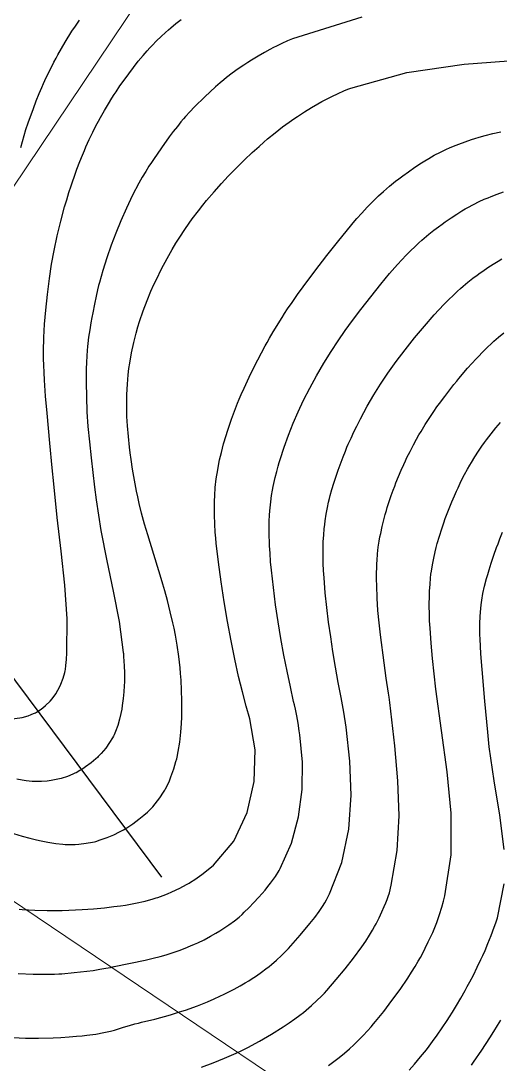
# Model space of a CAD drawing. Header units: millimetres. Extents: x 156921 to 159642, y 477538 to 479586.
# Drawn here: x 157565.53 to 157585.42, y 479099.12 to 479142.38 of the extents above; entities that cross this region are included whole.
import ezdxf

# ---------------------------------------------------------------- set-up
doc = ezdxf.new("R2010")
doc.units = ezdxf.units.MM
doc.header["$MEASUREMENT"] = 0
doc.linetypes.add('CONT', pattern=[2, 1, 1])
for name, color, linetype, transparency in [('E0022112', 146, 'Continuous', 0.6), ('F0017111', 94, 'Continuous', 0.6), ('F0017114', 80, 'Continuous', 0.6)]:
    doc.layers.add(name, color=color, linetype=linetype, transparency=transparency)
doc.layers.add('평면-임시폴대', color=136, linetype='Continuous', lineweight=9)

msp = doc.modelspace()

# ---------------------------------------------------------------- linework, layer by layer
at = {"layer": 'E0022112', "transparency": 33554521, "flags": 128}
msp.add_lwpolyline([(157595.458, 479175.443), (157590.733, 479172.361), (157583.519, 479167.352), (157578.495, 479165.15), (157573.223, 479163.08), (157570.736, 479161.8), (157567.856, 479159.677), (157565.109, 479155.921), (157561.547, 479151.328), (157557.059, 479146.724), (157556.224, 479145.861), (157555.482, 479144.903), (157552.73, 479140.212), (157552.297, 479139.371), (157551.945, 479137.809), (157552.449, 479136.413), (157555.381, 479131.213), (157562.786, 479118.361), (157571.362, 479106.874)], dxfattribs=at)
at = {"layer": 'F0017111', "transparency": 33554521, "flags": 128}
for points in [[(157579.673, 479142.537), (157576.796, 479141.632), (157576.593, 479141.545), (157576.362, 479141.441), (157576.131, 479141.331), (157576.016, 479141.274), (157575.865, 479141.195), (157575.643, 479141.071), (157575.377, 479140.917), (157575.097, 479140.746), (157574.953, 479140.657), (157574.78, 479140.545), (157574.55, 479140.387), (157574.298, 479140.206), (157574.06, 479140.023), (157573.945, 479139.932), (157573.802, 479139.813), (157573.604, 479139.641), (157573.379, 479139.438), (157573.156, 479139.227), (157572.737, 479138.807), (157572.545, 479138.605), (157572.365, 479138.407), (157572.278, 479138.31), (157572.17, 479138.184), (157572.021, 479138.004), (157571.853, 479137.793), (157571.688, 479137.575), (157571.358, 479137.119), (157571.025, 479136.634), (157570.942, 479136.509), (157570.842, 479136.353), (157570.709, 479136.137), (157570.564, 479135.891), (157570.427, 479135.647), (157570.165, 479135.146), (157569.908, 479134.616), (157569.67, 479134.084), (157569.464, 479133.578), (157569.275, 479133.073), (157569.092, 479132.547), (157568.925, 479132.022), (157568.784, 479131.523), (157568.753, 479131.401), (157568.711, 479131.232), (157568.652, 479130.966), (157568.581, 479130.634), (157568.508, 479130.267), (157568.471, 479130.074), (157568.431, 479129.851), (157568.383, 479129.564), (157568.338, 479129.263), (157568.305, 479128.995), (157568.291, 479128.87), (157568.277, 479128.71), (157568.26, 479128.483), (157568.246, 479128.218), (157568.237, 479127.949), (157568.233, 479127.387), (157568.244, 479126.788), (157568.271, 479126.173), (157568.312, 479125.561), (157568.369, 479124.928), (157568.441, 479124.253), (157568.587, 479123.042), (157568.651, 479122.523), (157568.848, 479121.252), (157569.099, 479119.991), (157569.364, 479118.732), (157569.603, 479117.468), (157569.775, 479116.194), (157569.78, 479116.145), (157569.791, 479116.014), (157569.802, 479115.85), (157569.813, 479115.622), (157569.822, 479115.361), (157569.824, 479115.101), (157569.824, 479114.971), (157569.818, 479114.803), (157569.802, 479114.562), (157569.774, 479114.28), (157569.736, 479113.988), (157569.714, 479113.84), (157569.681, 479113.662), (157569.622, 479113.424), (157569.546, 479113.164), (157569.456, 479112.918), (157569.395, 479112.769), (157569.374, 479112.725), (157569.334, 479112.652), (157569.211, 479112.452), (157569.051, 479112.227), (157568.961, 479112.117), (157568.864, 479112.008), (157568.74, 479111.873), (157568.701, 479111.835), (157568.635, 479111.774), (157568.442, 479111.613), (157568.213, 479111.444), (157568.094, 479111.366), (157567.972, 479111.293), (157567.818, 479111.204), (157567.771, 479111.18), (157567.69, 479111.144), (157567.463, 479111.054), (157567.196, 479110.967), (157567.06, 479110.932), (157566.922, 479110.903), (157566.783, 479110.876), (157566.612, 479110.853), (157566.38, 479110.838), (157566.121, 479110.838), (157565.994, 479110.845), (157565.868, 479110.858), (157565.744, 479110.874), (157565.586, 479110.898), (157565.359, 479110.942)], [(157564.234, 479113.317), (157565.581, 479113.488), (157565.836, 479113.566), (157565.953, 479113.612), (157566.054, 479113.656), (157566.13, 479113.693), (157566.175, 479113.719), (157566.323, 479113.818), (157566.438, 479113.899), (157566.546, 479113.986), (157566.744, 479114.178), (157566.829, 479114.274), (157566.9, 479114.361), (157566.951, 479114.43), (157566.98, 479114.474), (157567.064, 479114.629), (157567.128, 479114.753), (157567.185, 479114.878), (157567.281, 479115.13), (157567.347, 479115.353), (157567.367, 479115.433), (157567.376, 479115.481), (157567.395, 479115.643), (157567.42, 479115.905), (157567.433, 479116.174), (157567.441, 479117.581), (157567.352, 479118.986), (157567.205, 479120.386), (157567.038, 479121.783), (157566.888, 479123.183), (157566.827, 479123.843), (157566.724, 479124.865), (157566.612, 479126.106), (157566.555, 479126.818), (157566.507, 479127.481), (157566.489, 479127.795), (157566.477, 479128.1), (157566.471, 479128.361), (157566.47, 479128.542), (157566.471, 479128.683), (157566.485, 479129.244), (157566.514, 479129.795), (157566.561, 479130.378), (157566.63, 479131.033), (157566.713, 479131.693), (157566.803, 479132.288), (157566.909, 479132.863), (157567.039, 479133.463), (157567.185, 479134.069), (157567.343, 479134.663), (157567.428, 479134.96), (157567.522, 479135.266), (157567.61, 479135.539), (157567.677, 479135.738), (157567.734, 479135.901), (157567.851, 479136.224), (157567.972, 479136.541), (157568.08, 479136.815), (157568.161, 479137.007), (157568.226, 479137.158), (157568.363, 479137.461), (157568.509, 479137.764), (157568.644, 479138.029), (157568.745, 479138.219), (157568.83, 479138.371), (157568.998, 479138.666), (157569.162, 479138.943), (157569.302, 479139.172), (157569.4, 479139.326), (157569.476, 479139.441), (157569.636, 479139.677), (157569.809, 479139.922), (157570.197, 479140.441), (157570.401, 479140.7), (157570.599, 479140.939), (157570.767, 479141.134), (157570.884, 479141.263), (157570.975, 479141.358), (157571.159, 479141.546), (157571.351, 479141.731), (157571.523, 479141.892), (157571.65, 479142.004), (157571.754, 479142.094), (157571.965, 479142.269), (157572.179, 479142.437)], [(157565.521, 479137.124), (157565.661, 479137.626), (157565.738, 479137.876), (157565.828, 479138.147), (157566.045, 479138.749), (157566.166, 479139.063), (157566.286, 479139.361), (157566.391, 479139.611), (157566.465, 479139.78), (157566.524, 479139.909), (157566.646, 479140.169), (157566.777, 479140.433), (157566.898, 479140.666), (157566.989, 479140.835), (157567.065, 479140.971), (157567.362, 479141.487), (157567.643, 479141.943), (157567.789, 479142.164), (157567.957, 479142.402)], [(157565.216, 479108.682), (157565.583, 479108.579), (157565.9, 479108.495), (157566.122, 479108.439), (157566.296, 479108.397), (157566.641, 479108.324), (157566.976, 479108.273), (157567.264, 479108.242), (157567.365, 479108.234), (157567.425, 479108.232), (157567.621, 479108.232), (157567.777, 479108.235), (157567.932, 479108.244), (157568.235, 479108.279), (157568.496, 479108.325), (157568.588, 479108.345), (157568.643, 479108.359), (157568.822, 479108.416), (157569.105, 479108.516), (157569.382, 479108.634), (157569.621, 479108.749), (157569.787, 479108.841), (157569.918, 479108.921), (157570.176, 479109.089), (157570.423, 479109.272), (157570.632, 479109.442), (157570.777, 479109.571), (157570.888, 479109.681), (157570.997, 479109.793), (157571.101, 479109.91), (157571.294, 479110.16), (157571.449, 479110.392), (157571.502, 479110.478), (157571.531, 479110.532), (157571.622, 479110.72), (157571.692, 479110.873), (157571.757, 479111.031), (157571.875, 479111.362), (157571.965, 479111.666), (157571.994, 479111.778), (157572.01, 479111.847), (157572.055, 479112.086), (157572.12, 479112.476), (157572.167, 479112.881), (157572.198, 479113.245), (157572.21, 479113.514), (157572.213, 479113.735), (157572.213, 479114.181), (157572.199, 479114.634), (157572.178, 479115.035), (157572.156, 479115.325), (157572.133, 479115.56), (157572.079, 479116.029), (157572.011, 479116.496), (157571.943, 479116.902), (157571.886, 479117.191), (157571.835, 479117.422), (157571.727, 479117.881), (157571.61, 479118.34), (157571.501, 479118.741), (157571.418, 479119.027), (157571.347, 479119.256), (157570.792, 479121.065), (157570.661, 479121.514), (157570.54, 479121.965), (157570.442, 479122.362), (157570.378, 479122.647), (157570.331, 479122.876), (157570.242, 479123.334), (157570.163, 479123.789), (157570.101, 479124.187), (157570.062, 479124.47), (157570.035, 479124.696), (157569.987, 479125.145), (157569.952, 479125.588), (157569.93, 479125.972), (157569.921, 479126.244), (157569.919, 479126.458), (157569.924, 479126.888), (157569.946, 479127.319), (157569.978, 479127.695), (157570.011, 479127.964), (157570.044, 479128.18), (157570.12, 479128.611), (157570.214, 479129.044), (157570.309, 479129.423), (157570.387, 479129.694), (157570.457, 479129.912), (157570.605, 479130.348), (157570.77, 479130.784), (157570.926, 479131.166), (157571.047, 479131.44), (157571.151, 479131.659), (157571.365, 479132.094), (157571.594, 479132.522), (157571.803, 479132.893), (157571.96, 479133.154), (157572.092, 479133.361), (157572.361, 479133.768), (157572.641, 479134.165), (157572.895, 479134.504), (157573.082, 479134.741), (157573.236, 479134.926), (157573.547, 479135.289), (157573.86, 479135.64), (157574.136, 479135.938), (157574.335, 479136.144), (157574.495, 479136.304), (157574.815, 479136.617), (157575.133, 479136.917), (157575.411, 479137.171), (157575.608, 479137.345), (157575.766, 479137.48), (157576.079, 479137.739), (157576.39, 479137.982), (157576.659, 479138.183), (157576.85, 479138.317), (157577.002, 479138.417), (157577.302, 479138.61), (157577.595, 479138.789), (157577.846, 479138.937), (157578.022, 479139.035), (157578.159, 479139.107), (157578.432, 479139.246), (157578.701, 479139.372), (157578.933, 479139.474), (157579.097, 479139.54), (157579.226, 479139.587), (157581.542, 479140.232), (157583.923, 479140.581), (157586.322, 479140.768)], [(157565.413, 479102.884), (157566.042, 479102.857), (157566.367, 479102.851), (157566.673, 479102.852), (157566.926, 479102.857), (157567.097, 479102.864), (157567.225, 479102.873), (157567.741, 479102.916), (157568.261, 479102.973), (157568.528, 479103.009), (157568.806, 479103.053), (157569.058, 479103.097), (157569.244, 479103.132), (157569.398, 479103.164), (157570.686, 479103.437), (157571.011, 479103.512), (157571.313, 479103.589), (157571.562, 479103.658), (157571.727, 479103.708), (157571.849, 479103.749), (157572.097, 479103.836), (157572.349, 479103.933), (157572.573, 479104.024), (157572.735, 479104.095), (157572.866, 479104.156), (157573.129, 479104.282), (157573.391, 479104.421), (157573.62, 479104.55), (157573.783, 479104.648), (157573.913, 479104.732), (157574.164, 479104.9), (157574.396, 479105.07), (157574.584, 479105.22), (157574.708, 479105.328), (157574.799, 479105.416), (157574.989, 479105.604), (157575.196, 479105.821), (157575.389, 479106.03), (157575.536, 479106.195), (157575.661, 479106.339), (157575.781, 479106.482), (157575.893, 479106.624), (157576.091, 479106.907), (157576.241, 479107.152), (157576.289, 479107.239), (157576.753, 479108.279), (157577.052, 479109.377), (157577.203, 479110.506), (157577.219, 479111.645), (157577.108, 479112.778), (157577.083, 479112.94), (157577.031, 479113.258), (157576.974, 479113.568), (157576.921, 479113.834), (157576.881, 479114.018), (157576.847, 479114.163), (157576.711, 479114.763), (157576.575, 479115.409), (157576.443, 479116.082), (157576.319, 479116.765), (157576.205, 479117.46), (157576.099, 479118.172), (157576.006, 479118.889), (157575.926, 479119.6), (157575.893, 479119.953), (157575.867, 479120.302), (157575.849, 479120.606), (157575.84, 479120.821), (157575.836, 479120.991), (157575.831, 479121.321), (157575.836, 479121.63), (157575.845, 479121.886), (157575.857, 479122.056), (157575.869, 479122.184), (157575.898, 479122.439), (157575.934, 479122.693), (157575.97, 479122.913), (157576, 479123.07), (157576.027, 479123.195), (157576.083, 479123.445), (157576.145, 479123.695), (157576.203, 479123.914), (157576.248, 479124.07), (157576.287, 479124.195), (157576.45, 479124.697), (157576.633, 479125.203), (157576.831, 479125.698), (157577.035, 479126.17), (157577.259, 479126.644), (157577.515, 479127.147), (157577.796, 479127.663), (157578.096, 479128.18), (157578.399, 479128.673), (157578.69, 479129.116), (157578.981, 479129.535), (157579.285, 479129.952), (157579.631, 479130.408), (157580.048, 479130.941), (157580.47, 479131.467), (157580.828, 479131.899), (157581.164, 479132.282), (157581.519, 479132.661), (157581.702, 479132.847), (157581.887, 479133.025), (157582.05, 479133.177), (157582.167, 479133.282), (157582.262, 479133.364), (157582.459, 479133.528), (157582.671, 479133.696), (157582.865, 479133.844), (157583.012, 479133.952), (157583.136, 479134.04), (157583.38, 479134.209), (157583.619, 479134.366), (157583.825, 479134.494), (157583.969, 479134.579), (157584.082, 479134.642), (157584.312, 479134.765), (157584.549, 479134.882), (157584.762, 479134.979), (157584.918, 479135.045), (157585.045, 479135.095), (157585.3, 479135.192), (157585.554, 479135.282)], [(157565.196, 479100.228), (157565.713, 479100.205), (157566.26, 479100.198), (157566.862, 479100.21), (157567.185, 479100.225), (157567.527, 479100.248), (157567.839, 479100.275), (157568.072, 479100.298), (157568.265, 479100.321), (157568.635, 479100.371), (157568.971, 479100.43), (157569.242, 479100.488), (157569.415, 479100.535), (157569.541, 479100.576), (157569.79, 479100.656), (157570.04, 479100.729), (157570.257, 479100.789), (157570.412, 479100.827), (157570.535, 479100.856), (157571.082, 479100.992), (157571.733, 479101.172), (157572.075, 479101.275), (157572.399, 479101.38), (157572.669, 479101.472), (157572.851, 479101.54), (157572.99, 479101.595), (157573.267, 479101.709), (157573.545, 479101.83), (157573.789, 479101.941), (157573.963, 479102.025), (157574.103, 479102.095), (157574.374, 479102.235), (157574.628, 479102.373), (157574.84, 479102.493), (157574.982, 479102.579), (157575.089, 479102.646), (157575.302, 479102.786), (157575.514, 479102.935), (157575.698, 479103.072), (157575.83, 479103.175), (157575.934, 479103.26), (157576.141, 479103.437), (157576.341, 479103.623), (157576.513, 479103.792), (157576.633, 479103.919), (157576.726, 479104.024), (157577.113, 479104.466), (157577.524, 479104.95), (157577.726, 479105.201), (157577.907, 479105.448), (157578.052, 479105.662), (157578.144, 479105.812), (157578.21, 479105.931), (157578.336, 479106.178), (157578.852, 479107.489), (157579.137, 479108.869), (157579.235, 479110.276), (157579.186, 479111.686), (157579.022, 479113.087), (157578.926, 479113.72), (157578.816, 479114.329), (157578.701, 479114.942), (157578.588, 479115.587), (157578.481, 479116.231), (157578.385, 479116.842), (157578.3, 479117.441), (157578.224, 479118.053), (157578.16, 479118.668), (157578.11, 479119.28), (157578.091, 479119.584), (157578.079, 479119.885), (157578.072, 479120.147), (157578.071, 479120.332), (157578.072, 479120.48), (157578.08, 479120.774), (157578.096, 479121.066), (157578.118, 479121.32), (157578.138, 479121.5), (157578.158, 479121.643), (157578.201, 479121.924), (157578.25, 479122.194), (157578.297, 479122.422), (157578.335, 479122.579), (157578.367, 479122.7), (157578.437, 479122.946), (157578.515, 479123.204), (157578.697, 479123.75), (157578.902, 479124.302), (157578.994, 479124.536), (157579.061, 479124.699), (157579.116, 479124.826), (157579.23, 479125.082), (157579.352, 479125.344), (157579.464, 479125.575), (157579.549, 479125.744), (157579.62, 479125.88), (157579.9, 479126.4), (157580.171, 479126.868), (157580.452, 479127.315), (157580.761, 479127.774), (157581.101, 479128.248), (157581.476, 479128.742), (157581.871, 479129.239), (157582.273, 479129.723), (157582.677, 479130.185), (157583.077, 479130.614), (157583.277, 479130.816), (157583.477, 479131.009), (157583.652, 479131.173), (157583.778, 479131.285), (157583.879, 479131.371), (157584.081, 479131.541), (157584.285, 479131.703), (157584.463, 479131.84), (157584.592, 479131.934), (157584.695, 479132.006), (157584.906, 479132.15), (157585.13, 479132.293), (157585.334, 479132.416), (157585.487, 479132.504)], [(157573.029, 479098.99), (157573.507, 479099.171), (157573.981, 479099.364), (157574.458, 479099.576), (157574.698, 479099.691), (157574.941, 479099.812), (157575.433, 479100.076), (157575.927, 479100.363), (157576.415, 479100.669), (157576.657, 479100.83), (157576.896, 479100.999), (157577.103, 479101.152), (157577.251, 479101.266), (157577.367, 479101.36), (157577.596, 479101.553), (157577.817, 479101.754), (157578.003, 479101.936), (157578.132, 479102.071), (157578.231, 479102.182), (157578.617, 479102.626), (157578.982, 479103.069), (157579.333, 479103.519), (157579.679, 479103.988), (157579.844, 479104.227), (157579.998, 479104.466), (157580.125, 479104.676), (157580.209, 479104.826), (157580.271, 479104.945), (157580.394, 479105.187), (157580.511, 479105.435), (157580.609, 479105.654), (157580.676, 479105.814), (157580.727, 479105.943), (157580.777, 479106.078), (157580.822, 479106.223), (157580.902, 479106.545), (157581.149, 479107.974), (157581.223, 479109.423), (157581.173, 479110.874), (157581.044, 479112.319), (157580.881, 479113.762), (157580.84, 479114.12), (157580.81, 479114.342), (157580.786, 479114.496), (157580.692, 479115.122), (157580.601, 479115.766), (157580.451, 479116.918), (157580.395, 479117.422), (157580.349, 479117.933), (157580.315, 479118.448), (157580.294, 479118.96), (157580.29, 479119.217), (157580.291, 479119.477), (157580.295, 479119.707), (157580.302, 479119.873), (157580.309, 479120.007), (157580.329, 479120.278), (157580.362, 479120.555), (157580.398, 479120.801), (157580.431, 479120.98), (157580.462, 479121.126), (157580.525, 479121.411), (157580.592, 479121.685), (157580.652, 479121.916), (157580.698, 479122.075), (157580.735, 479122.197), (157580.813, 479122.443), (157580.9, 479122.696), (157580.98, 479122.922), (157581.043, 479123.087), (157581.095, 479123.221), (157581.203, 479123.488), (157581.315, 479123.751), (157581.416, 479123.98), (157581.491, 479124.141), (157581.552, 479124.269), (157581.681, 479124.529), (157581.82, 479124.796), (157581.951, 479125.034), (157582.05, 479125.209), (157582.134, 479125.351), (157582.308, 479125.638), (157582.495, 479125.928), (157582.667, 479126.185), (157582.797, 479126.369), (157582.906, 479126.518), (157583.119, 479126.806), (157583.324, 479127.075), (157583.496, 479127.295), (157583.615, 479127.442), (157583.706, 479127.551), (157584.069, 479127.973), (157584.428, 479128.368), (157584.79, 479128.74), (157585.16, 479129.094), (157585.357, 479129.269), (157585.572, 479129.449)], [(157578.289, 479099.066), (157578.734, 479099.403), (157578.954, 479099.581), (157579.163, 479099.76), (157579.34, 479099.918), (157579.46, 479100.032), (157579.552, 479100.123), (157579.734, 479100.309), (157579.912, 479100.499), (157580.063, 479100.668), (157580.169, 479100.791), (157580.252, 479100.892), (157580.587, 479101.309), (157580.929, 479101.758), (157581.268, 479102.223), (157581.59, 479102.693), (157581.745, 479102.931), (157581.894, 479103.174), (157582.021, 479103.39), (157582.109, 479103.547), (157582.176, 479103.674), (157582.31, 479103.93), (157582.438, 479104.189), (157582.547, 479104.416), (157582.622, 479104.58), (157582.68, 479104.712), (157582.795, 479104.997), (157582.908, 479105.322), (157583.005, 479105.635), (157583.073, 479105.881), (157583.126, 479106.095), (157583.387, 479107.799), (157583.387, 479109.524), (157583.224, 479111.242), (157582.985, 479112.952), (157582.756, 479114.663), (157582.682, 479115.301), (157582.615, 479115.944), (157582.556, 479116.581), (157582.509, 479117.202), (157582.492, 479117.508), (157582.482, 479117.816), (157582.477, 479118.085), (157582.478, 479118.278), (157582.481, 479118.433), (157582.491, 479118.735), (157582.508, 479119.025), (157582.528, 479119.269), (157582.546, 479119.436), (157582.564, 479119.564), (157582.606, 479119.827), (157582.661, 479120.105), (157582.718, 479120.357), (157582.767, 479120.546), (157582.811, 479120.702), (157582.901, 479121.011), (157582.994, 479121.31), (157583.079, 479121.566), (157583.142, 479121.743), (157583.193, 479121.881), (157583.3, 479122.159), (157583.416, 479122.441), (157583.522, 479122.691), (157583.603, 479122.871), (157583.672, 479123.016), (157583.808, 479123.3), (157583.946, 479123.57), (157584.067, 479123.796), (157584.154, 479123.949), (157584.224, 479124.066), (157584.368, 479124.301), (157584.522, 479124.537), (157584.663, 479124.743), (157584.77, 479124.892), (157584.859, 479125.011), (157585.044, 479125.252), (157585.243, 479125.499), (157585.427, 479125.72)], [(157584.23, 479099.086), (157584.316, 479099.207), (157584.657, 479099.7), (157584.993, 479100.21), (157585.156, 479100.469), (157585.311, 479100.727), (157585.442, 479100.952)]]:
    msp.add_lwpolyline(points, dxfattribs=at)
at = {"layer": 'F0017114', "transparency": 33554521, "flags": 128}
for points in [[(157565.455, 479105.541), (157565.585, 479105.531), (157566.104, 479105.501), (157566.616, 479105.487), (157566.897, 479105.487), (157567.234, 479105.495), (157568.073, 479105.535), (157568.542, 479105.567), (157568.996, 479105.609), (157569.385, 479105.652), (157569.656, 479105.688), (157569.866, 479105.72), (157570.281, 479105.794), (157570.68, 479105.885), (157571.018, 479105.977), (157571.137, 479106.012), (157571.207, 479106.035), (157571.432, 479106.119), (157571.611, 479106.188), (157571.786, 479106.261), (157572.123, 479106.419), (157572.406, 479106.569), (157572.505, 479106.625), (157572.563, 479106.66), (157572.748, 479106.784), (157573.035, 479106.985), (157573.301, 479107.192), (157573.52, 479107.376), (157574.37, 479108.369), (157574.923, 479109.557), (157575.211, 479110.836), (157575.253, 479112.147), (157575.034, 479113.439), (157574.88, 479113.969), (157574.721, 479114.554), (157574.56, 479115.198), (157574.401, 479115.907), (157574.248, 479116.668), (157574.105, 479117.469), (157573.97, 479118.29), (157573.844, 479119.113), (157573.732, 479119.928), (157573.639, 479120.728), (157573.618, 479120.927), (157573.597, 479121.172), (157573.577, 479121.511), (157573.563, 479121.896), (157573.559, 479122.276), (157573.56, 479122.464), (157573.57, 479122.699), (157573.596, 479123.024), (157573.638, 479123.395), (157573.696, 479123.762), (157573.729, 479123.945), (157573.776, 479124.171), (157573.849, 479124.484), (157573.942, 479124.838), (157574.045, 479125.187), (157574.099, 479125.361), (157574.17, 479125.574), (157574.273, 479125.869), (157574.394, 479126.2), (157574.522, 479126.525), (157574.587, 479126.686), (157574.67, 479126.883), (157574.788, 479127.153), (157574.926, 479127.456), (157575.066, 479127.75), (157575.359, 479128.328), (157575.668, 479128.901), (157575.747, 479129.044), (157575.85, 479129.225), (157576.002, 479129.482), (157576.372, 479130.085), (157576.469, 479130.238), (157576.596, 479130.432), (157576.783, 479130.707), (157577.005, 479131.025), (157577.238, 479131.347), (157577.722, 479131.996), (157578.219, 479132.646), (157578.717, 479133.276), (157579.203, 479133.867), (157579.323, 479134.01), (157579.47, 479134.18), (157579.672, 479134.404), (157579.897, 479134.648), (157580.117, 479134.875), (157580.225, 479134.985), (157580.366, 479135.12), (157580.574, 479135.306), (157580.822, 479135.517), (157581.081, 479135.724), (157581.214, 479135.826), (157581.381, 479135.951), (157581.615, 479136.119), (157581.883, 479136.306), (157582.152, 479136.484), (157582.287, 479136.572), (157582.453, 479136.673), (157582.682, 479136.802), (157582.94, 479136.938), (157583.194, 479137.058), (157583.319, 479137.114), (157583.478, 479137.18), (157583.704, 479137.269), (157583.966, 479137.364), (157584.232, 479137.453), (157584.366, 479137.496), (157584.542, 479137.549), (157584.803, 479137.621), (157585.115, 479137.701), (157585.444, 479137.779)], [(157585.579, 479108.026), (157585.41, 479109.449), (157585.177, 479110.863), (157584.97, 479112.281), (157584.902, 479112.882), (157584.781, 479114.173), (157584.669, 479115.485), (157584.622, 479116.129), (157584.587, 479116.76), (157584.579, 479116.916), (157584.576, 479117.111), (157584.58, 479117.384), (157584.593, 479117.695), (157584.617, 479118.007), (157584.632, 479118.162), (157584.659, 479118.357), (157584.707, 479118.632), (157584.774, 479118.946), (157584.856, 479119.262), (157584.901, 479119.421), (157584.96, 479119.619), (157585.049, 479119.898), (157585.157, 479120.218), (157585.271, 479120.539), (157585.331, 479120.7), (157585.407, 479120.9), (157585.519, 479121.177)], [(157581.643, 479098.866), (157581.871, 479099.126), (157582.12, 479099.424), (157582.356, 479099.722), (157582.47, 479099.871), (157582.609, 479100.059), (157582.799, 479100.323), (157583.01, 479100.627), (157583.214, 479100.933), (157583.315, 479101.086), (157583.437, 479101.279), (157583.603, 479101.551), (157583.788, 479101.864), (157583.967, 479102.179), (157584.055, 479102.337), (157584.162, 479102.536), (157584.307, 479102.816), (157584.468, 479103.138), (157584.623, 479103.461), (157584.699, 479103.624), (157584.791, 479103.829), (157584.913, 479104.121), (157585.048, 479104.459), (157585.175, 479104.801), (157585.237, 479104.974), (157585.308, 479105.19), (157585.582, 479106.594)]]:
    msp.add_lwpolyline(points, dxfattribs=at)
at = {"layer": '평면-임시폴대', "linetype": 'ByBlock', "ltscale": 10}
msp.add_line((157571.044, 479144.162), (157551.491, 479115.134), dxfattribs=at)
at = {"layer": '평면-임시폴대', "linetype": 'CONT', "flags": 128}
msp.add_lwpolyline([(157265.079, 479308.061), (157607.161, 479077.634), (157607.589, 479077.346), (157608.022, 479077.054), (157608.455, 479076.763), (157608.888, 479076.472), (157609.321, 479076.181), (157609.755, 479075.89), (157610.188, 479075.599), (157610.621, 479075.308), (157611.055, 479075.018), (157611.488, 479074.727), (157611.922, 479074.437), (157612.355, 479074.147), (157612.789, 479073.856), (157613.223, 479073.566), (157613.657, 479073.276), (157614.091, 479072.986), (157614.525, 479072.697), (157614.959, 479072.407), (157615.393, 479072.118), (157615.827, 479071.828), (157616.261, 479071.539), (157616.696, 479071.25), (157617.13, 479070.96), (157617.565, 479070.671), (157617.999, 479070.383), (157618.434, 479070.094), (157618.869, 479069.805), (157619.303, 479069.517), (157619.738, 479069.228), (157620.173, 479068.94), (157620.608, 479068.652), (157621.043, 479068.363), (157621.479, 479068.075), (157621.914, 479067.788), (157622.349, 479067.5), (157622.784, 479067.212), (157623.22, 479066.924), (157623.655, 479066.637), (157624.091, 479066.35), (157624.527, 479066.062), (157624.962, 479065.775), (157625.398, 479065.488), (157625.834, 479065.201), (157626.27, 479064.914), (157626.706, 479064.628), (157627.142, 479064.341), (157627.578, 479064.055), (157628.015, 479063.768), (157628.451, 479063.482), (157628.887, 479063.196), (157629.324, 479062.91), (157629.76, 479062.624), (157630.197, 479062.338), (157630.633, 479062.052), (157631.07, 479061.767), (157631.507, 479061.481), (157631.944, 479061.196), (157632.381, 479060.91), (157632.818, 479060.625), (157633.255, 479060.34), (157633.692, 479060.055), (157634.129, 479059.77), (157634.567, 479059.486), (157635.004, 479059.201), (157635.441, 479058.917), (157635.879, 479058.632), (157636.317, 479058.348), (157636.754, 479058.064), (157637.192, 479057.779), (157637.63, 479057.496), (157638.068, 479057.212), (157638.506, 479056.928), (157638.944, 479056.644), (157639.382, 479056.361), (157639.82, 479056.077), (157640.258, 479055.794), (157640.696, 479055.511), (157641.135, 479055.228), (157641.573, 479054.945), (157642.012, 479054.662), (157642.45, 479054.379), (157642.889, 479054.096), (157643.328, 479053.814), (157643.767, 479053.531), (157644.205, 479053.249), (157644.644, 479052.967), (157645.083, 479052.685), (157645.522, 479052.403), (157645.962, 479052.121), (157646.401, 479051.839), (157646.84, 479051.557), (157647.279, 479051.276), (157647.719, 479050.994), (157648.158, 479050.713), (157648.598, 479050.432), (157649.038, 479050.151), (157649.477, 479049.87), (157649.917, 479049.589), (157650.357, 479049.308), (157650.797, 479049.027), (157651.237, 479048.747), (157651.677, 479048.466), (157652.117, 479048.186), (157652.557, 479047.905), (157652.998, 479047.625), (157653.438, 479047.345), (157653.878, 479047.065), (157654.319, 479046.786), (157654.759, 479046.506), (157655.2, 479046.226), (157655.641, 479045.947), (157656.081, 479045.667), (157656.522, 479045.388), (157656.963, 479045.109), (157657.404, 479044.83), (157657.845, 479044.551), (157658.286, 479044.272), (157658.727, 479043.994), (157659.169, 479043.715), (157659.61, 479043.436), (157660.051, 479043.158), (157660.493, 479042.88), (157660.934, 479042.602), (157661.376, 479042.324), (157661.818, 479042.046), (157662.259, 479041.768), (157662.701, 479041.49), (157663.143, 479041.213), (157663.585, 479040.935), (157664.027, 479040.658), (157664.469, 479040.38), (157664.911, 479040.103), (157665.353, 479039.826), (157665.796, 479039.549), (157666.238, 479039.272), (157666.681, 479038.996), (157667.123, 479038.719), (157667.566, 479038.443), (157668.008, 479038.166), (157668.451, 479037.89), (157668.894, 479037.614), (157669.337, 479037.338), (157669.779, 479037.062), (157670.222, 479036.786), (157670.666, 479036.51), (157671.109, 479036.235), (157671.552, 479035.959), (157671.995, 479035.684), (157672.438, 479035.408), (157672.882, 479035.133), (157673.325, 479034.858), (157673.769, 479034.583), (157674.212, 479034.308), (157674.656, 479034.034), (157675.1, 479033.759), (157675.544, 479033.485), (157675.987, 479033.21), (157676.431, 479032.936), (157676.875, 479032.662), (157677.32, 479032.388), (157677.764, 479032.114), (157678.208, 479031.84), (157678.652, 479031.566), (157679.097, 479031.293), (157679.541, 479031.019), (157679.985, 479030.746), (157680.43, 479030.472), (157680.875, 479030.199), (157681.319, 479029.926), (157681.764, 479029.653), (157682.209, 479029.38), (157682.654, 479029.108), (157683.099, 479028.835), (157683.544, 479028.563), (157683.989, 479028.29), (157684.434, 479028.018), (157684.879, 479027.746), (157685.325, 479027.474), (157685.77, 479027.202), (157686.216, 479026.93), (157686.661, 479026.658), (157687.107, 479026.387), (157687.552, 479026.115), (157687.998, 479025.844), (157688.444, 479025.572), (157688.89, 479025.301), (157689.336, 479025.03), (157689.782, 479024.759), (157690.228, 479024.488), (157690.674, 479024.218), (157691.12, 479023.947), (157691.566, 479023.676), (157692.012, 479023.406), (157692.459, 479023.136), (157692.905, 479022.866), (157693.352, 479022.596), (157693.798, 479022.326), (157694.245, 479022.056), (157694.692, 479021.786), (157695.139, 479021.517), (157695.586, 479021.247), (157696.032, 479020.978), (157696.479, 479020.708), (157696.927, 479020.439), (157697.374, 479020.17), (157697.821, 479019.901), (157698.268, 479019.632), (157698.715, 479019.364), (157699.163, 479019.095), (157699.61, 479018.827), (157700.058, 479018.558), (157700.505, 479018.29), (157700.953, 479018.022), (157701.401, 479017.754), (157701.849, 479017.486), (157702.297, 479017.218), (157702.745, 479016.95), (157703.193, 479016.683), (157703.641, 479016.415), (157704.089, 479016.148), (157704.537, 479015.881), (157704.985, 479015.613), (157705.434, 479015.346), (157705.882, 479015.079), (157706.33, 479014.813), (157706.779, 479014.546), (157707.228, 479014.279), (157707.676, 479014.013), (157708.125, 479013.747), (157708.574, 479013.48), (157709.023, 479013.214), (157709.472, 479012.948), (157709.921, 479012.682), (157710.37, 479012.416), (157710.819, 479012.151), (157711.268, 479011.885), (157711.717, 479011.62), (157712.167, 479011.354), (157712.616, 479011.089), (157713.066, 479010.824), (157713.515, 479010.559), (157713.965, 479010.294), (157714.414, 479010.029), (157714.864, 479009.765), (157715.314, 479009.5), (157715.764, 479009.236), (157716.214, 479008.971), (157716.664, 479008.707), (157717.114, 479008.443), (157717.564, 479008.179), (157718.014, 479007.915), (157718.464, 479007.651), (157718.915, 479007.388), (157719.365, 479007.124), (157719.816, 479006.861), (157720.266, 479006.597), (157720.717, 479006.334), (157721.167, 479006.071), (157721.618, 479005.808), (157722.069, 479005.545), (157722.52, 479005.282), (157722.971, 479005.02), (157723.422, 479004.757), (157723.873, 479004.495), (157724.324, 479004.232), (157724.775, 479003.97), (157725.226, 479003.708), (157725.678, 479003.446), (157726.129, 479003.184), (157726.58, 479002.923), (157727.032, 479002.661), (157727.483, 479002.399), (157727.935, 479002.138), (157728.387, 479001.877), (157728.839, 479001.615), (157729.29, 479001.354), (157729.742, 479001.093), (157730.194, 479000.833), (157730.646, 479000.572), (157731.098, 479000.311), (157731.551, 479000.051), (157732.003, 478999.79), (157732.455, 478999.53), (157732.908, 478999.27), (157733.36, 478999.01), (157733.812, 478998.75), (157734.265, 478998.49), (157734.718, 478998.23), (157735.17, 478997.971), (157735.623, 478997.711), (157736.076, 478997.452), (157736.529, 478997.193), (157736.982, 478996.933), (157737.435, 478996.674), (157737.888, 478996.416), (157738.341, 478996.157), (157738.794, 478995.898), (157739.247, 478995.639), (157739.701, 478995.381), (157740.154, 478995.123), (157740.608, 478994.864), (157741.061, 478994.606), (157741.515, 478994.348), (157741.968, 478994.09), (157742.422, 478993.832), (157742.876, 478993.575), (157743.33, 478993.317), (157743.784, 478993.06), (157744.238, 478992.802), (157744.692, 478992.545), (157745.146, 478992.288), (157745.6, 478992.031), (157746.054, 478991.774), (157746.508, 478991.517), (157746.963, 478991.261), (157747.417, 478991.004), (157747.872, 478990.748), (157748.326, 478990.492), (157748.781, 478990.235), (157749.236, 478989.979), (157749.69, 478989.723), (157750.145, 478989.467), (157750.6, 478989.212), (157751.055, 478988.956), (157751.51, 478988.701), (157751.965, 478988.445), (157752.42, 478988.19), (157752.875, 478987.935), (157753.331, 478987.68), (157753.786, 478987.425), (157754.241, 478987.17), (157754.697, 478986.915), (157755.152, 478986.66), (157755.608, 478986.406), (157756.063, 478986.152), (157756.519, 478985.897), (157756.975, 478985.643), (157757.431, 478985.389), (157757.887, 478985.135), (157758.343, 478984.881), (157758.799, 478984.628), (157759.255, 478984.374), (157759.711, 478984.121), (157760.167, 478983.867), (157760.623, 478983.614), (157761.08, 478983.361), (157761.536, 478983.108), (157761.993, 478982.855), (157762.449, 478982.602), (157762.906, 478982.35), (157763.362, 478982.097), (157763.819, 478981.845), (157764.276, 478981.592), (157764.733, 478981.34), (157765.19, 478981.088), (157765.647, 478980.836), (157766.104, 478980.584), (157766.561, 478980.332), (157767.018, 478980.081), (157767.475, 478979.829), (157767.932, 478979.578), (157768.39, 478979.326), (157768.847, 478979.075), (157769.305, 478978.824), (157769.762, 478978.573), (157770.22, 478978.322), (157770.677, 478978.072), (157771.135, 478977.821), (157771.593, 478977.57), (157772.051, 478977.32), (157772.509, 478977.07), (157772.967, 478976.82), (157773.425, 478976.57), (157773.883, 478976.32), (157774.341, 478976.07), (157774.799, 478975.82), (157775.257, 478975.571), (157775.716, 478975.321), (157776.174, 478975.072), (157776.633, 478974.823), (157777.091, 478974.573), (157777.55, 478974.324), (157778.008, 478974.076), (157778.467, 478973.827), (157778.926, 478973.578), (157779.385, 478973.33), (157779.844, 478973.081), (157780.303, 478972.833), (157780.762, 478972.585), (157781.221, 478972.336), (157781.68, 478972.088), (157782.139, 478971.841), (157782.598, 478971.593), (157783.058, 478971.345), (157783.517, 478971.098), (157783.977, 478970.85), (157784.436, 478970.603), (157784.896, 478970.356), (157785.355, 478970.109), (157785.815, 478969.862), (157786.275, 478969.615), (157786.735, 478969.368), (157787.195, 478969.122), (157787.655, 478968.875), (157788.115, 478968.629), (157788.575, 478968.383), (157789.035, 478968.136), (157789.495, 478967.89), (157789.955, 478967.644), (157790.416, 478967.399), (157790.876, 478967.153), (157791.336, 478966.907), (157791.797, 478966.662), (157792.257, 478966.417), (157792.718, 478966.171), (157793.179, 478965.926), (157793.64, 478965.681), (157793.93, 478965.527)], dxfattribs=at)

doc.saveas('drawing.dxf')
